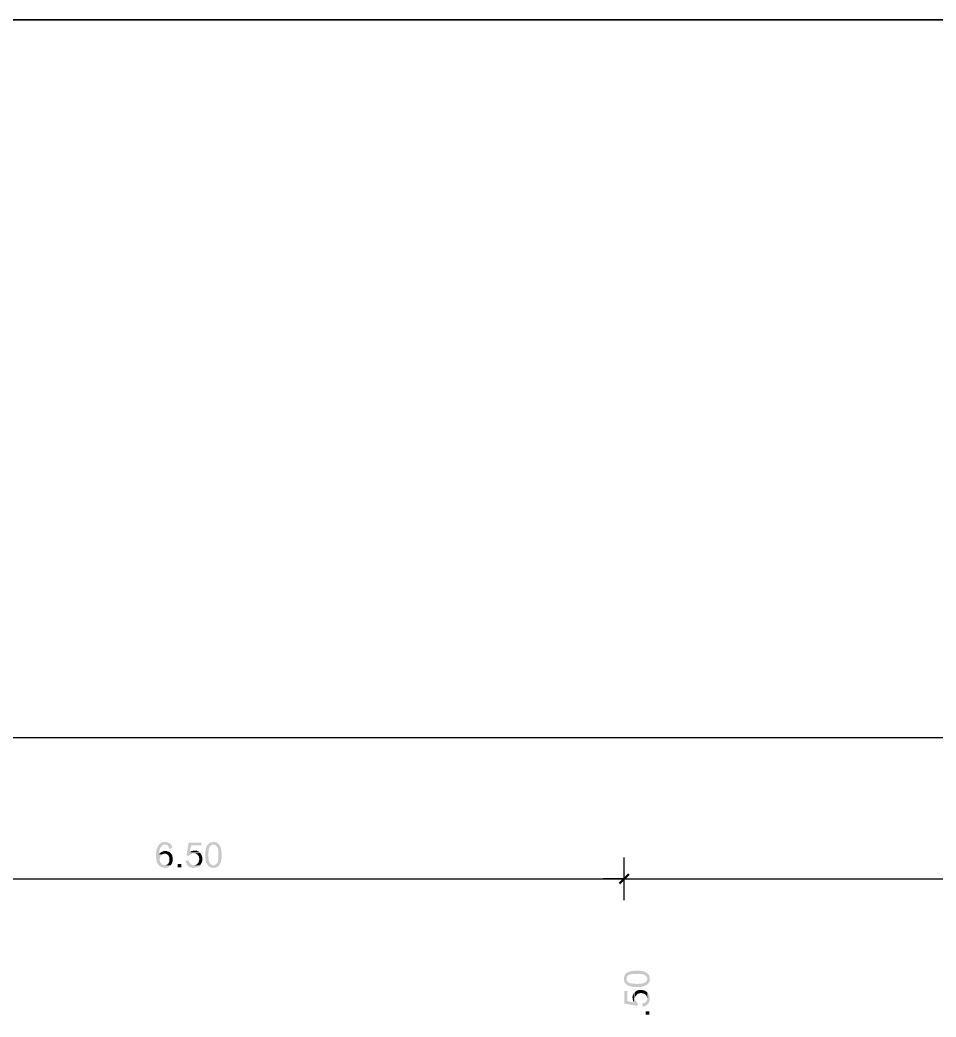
# Model space of a CAD drawing. Header units: millimetres. Extents: x 0.3 to 47.5, y 0.1 to 28.
# Drawn here: x 20.846 to 23.699, y 24.862 to 27.968 of the extents above; entities that cross this region are included whole.
import ezdxf

# ---------------------------------------------------------------- set-up
doc = ezdxf.new("R2010")
doc.units = ezdxf.units.MM
doc.layers.add('PDF _Geometria', color=7, linetype='Continuous')
doc.layers.add('PDF _Riempimenti solidi', color=7, linetype='Continuous')

msp = doc.modelspace()

# ---------------------------------------------------------------- hatches: boundary and pattern name
at = {"layer": 'PDF _Riempimenti solidi', "transparency": 33554559}
for points in [[(21.28, 25.3999), (21.2783, 25.3982), (21.2775, 25.3966), (21.2767, 25.3957), (21.2758, 25.3941), (21.275, 25.3924), (21.2742, 25.3907), (21.2733, 25.3882), (21.2725, 25.3866), (21.2717, 25.3849), (21.2717, 25.3824), (21.2708, 25.3807), (21.2708, 25.3757), (21.27, 25.3732), (21.27, 25.3566), (21.2708, 25.3541), (21.2708, 25.3516), (21.2717, 25.3491), (21.2717, 25.3474), (21.2725, 25.3449), (21.2733, 25.3432), (21.2742, 25.3416), (21.275, 25.3399), (21.2758, 25.3382), (21.2767, 25.3374), (21.2775, 25.3357), (21.2783, 25.3349), (21.28, 25.3332), (21.2817, 25.3324), (21.2833, 25.3307), (21.285, 25.3299), (21.2867, 25.3291), (21.2883, 25.3282), (21.2908, 25.3274), (21.2925, 25.3274), (21.295, 25.3266), (21.2975, 25.3266), (21.3, 25.3274), (21.3042, 25.3274), (21.3058, 25.3282), (21.3083, 25.3291), (21.31, 25.3299), (21.31, 25.3307), (21.3117, 25.3316), (21.3133, 25.3332), (21.315, 25.3349), (21.295, 25.3349), (21.2933, 25.3357), (21.2908, 25.3366), (21.2892, 25.3374), (21.2883, 25.3374), (21.2867, 25.3391), (21.2858, 25.3407), (21.2842, 25.3424), (21.2833, 25.3441), (21.2825, 25.3449), (21.2817, 25.3474), (21.2817, 25.3491), (21.2808, 25.3516), (21.2808, 25.3541), (21.2817, 25.3566), (21.2817, 25.3591), (21.2825, 25.3607), (21.2833, 25.3624), (21.2842, 25.3649), (21.2858, 25.3657), (21.2867, 25.3674), (21.2883, 25.3682), (21.2792, 25.3691), (21.28, 25.3699), (21.28, 25.3799), (21.2808, 25.3816), (21.2808, 25.3841), (21.2817, 25.3857), (21.2825, 25.3874), (21.2833, 25.3882), (21.2842, 25.3907), (21.285, 25.3924), (21.2867, 25.3941), (21.2883, 25.3957), (21.2892, 25.3966), (21.2917, 25.3982), (21.2933, 25.3991), (21.2975, 25.3991)], [(21.2983, 25.3791), (21.2942, 25.3791), (21.2925, 25.3782), (21.29, 25.3774), (21.2883, 25.3766), (21.2875, 25.3766), (21.2858, 25.3749), (21.2842, 25.3741), (21.2825, 25.3724), (21.2808, 25.3707), (21.2792, 25.3691), (21.2883, 25.3682), (21.2908, 25.3699), (21.2925, 25.3699), (21.2942, 25.3707), (21.2967, 25.3707), (21.315, 25.3724), (21.3142, 25.3732), (21.3125, 25.3749), (21.3108, 25.3757), (21.3092, 25.3766), (21.3067, 25.3774), (21.305, 25.3782), (21.3033, 25.3791), (21.3008, 25.3791)], [(21.2983, 25.4074), (21.295, 25.4074), (21.2925, 25.4066), (21.29, 25.4066), (21.2883, 25.4057), (21.285, 25.4041), (21.2833, 25.4024), (21.2817, 25.4016), (21.28, 25.3999), (21.2975, 25.3991), (21.3017, 25.3991), (21.3042, 25.3982), (21.3058, 25.3966), (21.3075, 25.3949), (21.3083, 25.3932), (21.3092, 25.3916), (21.31, 25.3891), (21.3108, 25.3866), (21.3208, 25.3874), (21.32, 25.3891), (21.32, 25.3916), (21.3192, 25.3932), (21.3183, 25.3957), (21.3175, 25.3974), (21.3167, 25.3991), (21.315, 25.4007), (21.3133, 25.4024), (21.3125, 25.4032), (21.3108, 25.4041), (21.3092, 25.4049), (21.3067, 25.4057), (21.305, 25.4066), (21.3025, 25.4066), (21.3008, 25.4074)], [(21.4108, 25.4057), (21.3717, 25.4057), (21.3642, 25.3657), (21.3725, 25.3641), (21.3742, 25.3657), (21.375, 25.3674), (21.3767, 25.3682), (21.3792, 25.3699), (21.3808, 25.3707), (21.3825, 25.3716), (21.3875, 25.3716), (21.4075, 25.3732), (21.4058, 25.3749), (21.375, 25.3757), (21.3792, 25.3966), (21.4108, 25.3966)], [(21.39, 25.3807), (21.3892, 25.3807), (21.3867, 25.3799), (21.385, 25.3799), (21.3825, 25.3791), (21.3808, 25.3791), (21.3792, 25.3782), (21.3767, 25.3766), (21.375, 25.3757), (21.4058, 25.3749), (21.4042, 25.3757), (21.4025, 25.3774), (21.4, 25.3782), (21.3967, 25.3799), (21.3942, 25.3799), (21.3917, 25.3807)], [(21.4308, 25.3991), (21.43, 25.3974), (21.4283, 25.3957), (21.4275, 25.3941), (21.4267, 25.3916), (21.4258, 25.3899), (21.4258, 25.3891), (21.425, 25.3874), (21.425, 25.3857), (21.4242, 25.3832), (21.4242, 25.3816), (21.4233, 25.3791), (21.4233, 25.3699), (21.4225, 25.3674), (21.4225, 25.3657), (21.4233, 25.3632), (21.4233, 25.3549), (21.4242, 25.3532), (21.4242, 25.3507), (21.425, 25.3482), (21.425, 25.3466), (21.4258, 25.3449), (21.4267, 25.3424), (21.4275, 25.3407), (21.4283, 25.3391), (21.4292, 25.3374), (21.43, 25.3366), (21.4308, 25.3349), (21.4317, 25.3341), (21.4483, 25.3349), (21.4458, 25.3349), (21.4442, 25.3357), (21.4425, 25.3366), (21.4408, 25.3382), (21.4392, 25.3391), (21.4375, 25.3416), (21.4367, 25.3424), (21.4358, 25.3441), (21.435, 25.3457), (21.435, 25.3474), (21.4342, 25.3491), (21.4342, 25.3507), (21.4333, 25.3532), (21.4333, 25.3607), (21.4325, 25.3641), (21.4325, 25.3716), (21.4333, 25.3749), (21.4333, 25.3799), (21.4342, 25.3816), (21.4342, 25.3841), (21.435, 25.3857), (21.435, 25.3882), (21.4358, 25.3899), (21.4367, 25.3907), (21.4367, 25.3924), (21.4375, 25.3941), (21.4392, 25.3949), (21.4425, 25.3982), (21.4442, 25.3991), (21.4483, 25.3991)], [(21.4483, 25.4074), (21.4458, 25.4074), (21.4442, 25.4066), (21.4417, 25.4066), (21.44, 25.4057), (21.4375, 25.4049), (21.4358, 25.4041), (21.4342, 25.4024), (21.4325, 25.4007), (21.4308, 25.3991), (21.4517, 25.3991), (21.455, 25.3974), (21.4567, 25.3966), (21.46, 25.3932), (21.46, 25.3924), (21.4608, 25.3916), (21.4617, 25.3899), (21.4617, 25.3882), (21.4625, 25.3866), (21.4625, 25.3849), (21.4633, 25.3832), (21.4633, 25.3807), (21.4642, 25.3782), (21.4642, 25.3549), (21.4633, 25.3532), (21.4633, 25.3507), (21.4625, 25.3491), (21.4625, 25.3466), (21.4617, 25.3449), (21.4608, 25.3441), (21.4608, 25.3424), (21.46, 25.3416), (21.4592, 25.3407), (21.4575, 25.3391), (21.4558, 25.3374), (21.4542, 25.3366), (21.4508, 25.3349), (21.4483, 25.3349), (21.4317, 25.3341), (21.4333, 25.3324), (21.4342, 25.3316), (21.4358, 25.3299), (21.4383, 25.3291), (21.4417, 25.3274), (21.4442, 25.3274), (21.4458, 25.3266), (21.4492, 25.3266), (21.4508, 25.3274), (21.4558, 25.3274), (21.4575, 25.3282), (21.4592, 25.3291), (21.4617, 25.3307), (21.4625, 25.3316), (21.4633, 25.3316), (21.465, 25.3332), (21.4658, 25.3349), (21.4675, 25.3366), (21.4683, 25.3382), (21.47, 25.3407), (21.4708, 25.3424), (21.4717, 25.3449), (21.4717, 25.3466), (21.4725, 25.3491), (21.4733, 25.3507), (21.4733, 25.3549), (21.4742, 25.3574), (21.4742, 25.3757), (21.4733, 25.3782), (21.4733, 25.3824), (21.4725, 25.3841), (21.4725, 25.3857), (21.4717, 25.3874), (21.4708, 25.3899), (21.4708, 25.3916), (21.4692, 25.3941), (21.4683, 25.3957), (21.4675, 25.3974), (21.4667, 25.3991), (21.465, 25.4007), (21.4633, 25.4024), (21.4617, 25.4041), (21.46, 25.4049), (21.4592, 25.4049), (21.4575, 25.4057), (21.455, 25.4066), (21.4533, 25.4066), (21.4508, 25.4074)], [(21.315, 25.3724), (21.2967, 25.3707), (21.3008, 25.3707), (21.3042, 25.3691), (21.3058, 25.3674), (21.3075, 25.3657), (21.3083, 25.3657), (21.3092, 25.3641), (21.31, 25.3624), (21.3108, 25.3599), (21.3117, 25.3582), (21.3117, 25.3466), (21.3108, 25.3449), (21.31, 25.3432), (21.3092, 25.3416), (21.3075, 25.3399), (21.3067, 25.3391), (21.305, 25.3374), (21.3033, 25.3366), (21.3017, 25.3357), (21.2992, 25.3349), (21.2975, 25.3349), (21.315, 25.3349), (21.3167, 25.3366), (21.3175, 25.3382), (21.3192, 25.3399), (21.3192, 25.3407), (21.32, 25.3432), (21.3208, 25.3449), (21.3217, 25.3474), (21.3217, 25.3591), (21.3208, 25.3616), (21.3208, 25.3632), (21.32, 25.3657), (21.3192, 25.3674), (21.3175, 25.3691), (21.3167, 25.3707)], [(21.3725, 25.3499), (21.3617, 25.3491), (21.3625, 25.3474), (21.3625, 25.3457), (21.3633, 25.3432), (21.3642, 25.3416), (21.365, 25.3391), (21.3658, 25.3374), (21.3667, 25.3357), (21.3683, 25.3341), (21.37, 25.3332), (21.3708, 25.3316), (21.3742, 25.3299), (21.3767, 25.3291), (21.3783, 25.3282), (21.3808, 25.3274), (21.3825, 25.3274), (21.385, 25.3266), (21.3875, 25.3266), (21.39, 25.3274), (21.3942, 25.3274), (21.3967, 25.3282), (21.3983, 25.3291), (21.4, 25.3299), (21.4017, 25.3307), (21.4033, 25.3316), (21.405, 25.3332), (21.4067, 25.3349), (21.385, 25.3349), (21.3833, 25.3357), (21.3808, 25.3366), (21.3792, 25.3374), (21.3775, 25.3382), (21.3767, 25.3399), (21.375, 25.3416), (21.3742, 25.3432), (21.3733, 25.3449), (21.3725, 25.3474)], [(21.4075, 25.3732), (21.3875, 25.3716), (21.3925, 25.3716), (21.3942, 25.3707), (21.3958, 25.3699), (21.3975, 25.3682), (21.3992, 25.3674), (21.4, 25.3666), (21.4017, 25.3649), (21.4025, 25.3624), (21.4033, 25.3607), (21.4033, 25.3591), (21.4042, 25.3566), (21.4042, 25.3516), (21.4033, 25.3491), (21.4033, 25.3474), (21.4025, 25.3449), (21.4017, 25.3432), (21.4008, 25.3416), (21.3992, 25.3399), (21.3975, 25.3382), (21.3958, 25.3374), (21.3933, 25.3357), (21.3917, 25.3357), (21.3892, 25.3349), (21.3875, 25.3349), (21.4067, 25.3349), (21.4083, 25.3366), (21.4092, 25.3382), (21.4108, 25.3407), (21.4125, 25.3441), (21.4133, 25.3466), (21.4133, 25.3482), (21.4142, 25.3507), (21.4142, 25.3607), (21.4133, 25.3624), (21.4125, 25.3649), (21.41, 25.3699), (21.4083, 25.3716)], [(22.7267, 24.9807), (22.7267, 24.9782), (22.7275, 24.9766), (22.7275, 24.9741), (22.7283, 24.9724), (22.7292, 24.9699), (22.73, 24.9682), (22.7317, 24.9666), (22.735, 24.9632), (22.735, 24.9841), (22.7358, 24.9857), (22.7367, 24.9874), (22.7375, 24.9891), (22.7408, 24.9924), (22.7417, 24.9924), (22.7425, 24.9932), (22.7442, 24.9941), (22.7458, 24.9941), (22.7475, 24.9949), (22.7492, 24.9949), (22.7508, 24.9957), (22.7533, 24.9957), (22.7558, 24.9966), (22.7792, 24.9966), (22.7808, 24.9957), (22.7833, 24.9957), (22.785, 24.9949), (22.7875, 24.9949), (22.7892, 24.9941), (22.79, 24.9932), (22.7917, 24.9932), (22.7925, 24.9924), (22.7933, 24.9916), (22.795, 24.9899), (22.7967, 24.9882), (22.7975, 24.9866), (22.7983, 24.9849), (22.7992, 24.9832), (22.7992, 24.9807), (22.8, 24.9641), (22.8017, 24.9657), (22.8042, 24.9682), (22.805, 24.9707), (22.8067, 24.9741), (22.8067, 24.9766), (22.8075, 24.9782), (22.8075, 24.9816), (22.8067, 24.9832), (22.8067, 24.9882), (22.805, 24.9916), (22.8033, 24.9941), (22.8025, 24.9949), (22.8025, 24.9957), (22.8008, 24.9974), (22.7992, 24.9982), (22.7975, 24.9999), (22.7958, 25.0007), (22.7933, 25.0024), (22.7917, 25.0032), (22.7892, 25.0041), (22.7875, 25.0041), (22.785, 25.0049), (22.7833, 25.0057), (22.7792, 25.0057), (22.7767, 25.0066), (22.7583, 25.0066), (22.7558, 25.0057), (22.7517, 25.0057), (22.75, 25.0049), (22.7483, 25.0049), (22.7467, 25.0041), (22.7442, 25.0032), (22.7425, 25.0032), (22.74, 25.0016), (22.735, 24.9991), (22.7333, 24.9974), (22.7317, 24.9957), (22.73, 24.9941), (22.7292, 24.9924), (22.7292, 24.9916), (22.7283, 24.9899), (22.7275, 24.9874), (22.7275, 24.9857), (22.7267, 24.9832)], [(22.735, 24.9632), (22.7367, 24.9624), (22.7383, 24.9607), (22.74, 24.9599), (22.7425, 24.9591), (22.7442, 24.9582), (22.745, 24.9582), (22.7467, 24.9574), (22.7483, 24.9574), (22.7508, 24.9566), (22.7525, 24.9566), (22.755, 24.9557), (22.7642, 24.9557), (22.7667, 24.9549), (22.7683, 24.9549), (22.7708, 24.9557), (22.7792, 24.9557), (22.7808, 24.9566), (22.7833, 24.9566), (22.7858, 24.9574), (22.7875, 24.9574), (22.7892, 24.9582), (22.7917, 24.9591), (22.7933, 24.9599), (22.795, 24.9607), (22.7967, 24.9616), (22.7975, 24.9624), (22.7992, 24.9632), (22.8, 24.9641), (22.7992, 24.9807), (22.7992, 24.9782), (22.7983, 24.9766), (22.7975, 24.9749), (22.7958, 24.9732), (22.795, 24.9716), (22.7925, 24.9699), (22.7917, 24.9691), (22.79, 24.9682), (22.7883, 24.9674), (22.7867, 24.9674), (22.785, 24.9666), (22.7833, 24.9666), (22.7808, 24.9657), (22.7733, 24.9657), (22.77, 24.9649), (22.765, 24.9649), (22.7625, 24.9657), (22.7542, 24.9657), (22.7525, 24.9666), (22.75, 24.9666), (22.7483, 24.9674), (22.7458, 24.9674), (22.7442, 24.9682), (22.7433, 24.9691), (22.7417, 24.9691), (22.74, 24.9699), (22.7392, 24.9716), (22.7375, 24.9732), (22.7358, 24.9749), (22.735, 24.9766), (22.735, 24.9807)], [(22.7283, 24.9432), (22.7283, 24.9041), (22.7683, 24.8966), (22.77, 24.9049), (22.7683, 24.9066), (22.7667, 24.9074), (22.7658, 24.9091), (22.7642, 24.9116), (22.7633, 24.9132), (22.7625, 24.9149), (22.7625, 24.9199), (22.7608, 24.9399), (22.7592, 24.9382), (22.7583, 24.9074), (22.7375, 24.9116), (22.7375, 24.9432)], [(22.7608, 24.9399), (22.7625, 24.9199), (22.7625, 24.9249), (22.7633, 24.9266), (22.7642, 24.9282), (22.7658, 24.9299), (22.7667, 24.9316), (22.7675, 24.9324), (22.7692, 24.9341), (22.7717, 24.9349), (22.7733, 24.9357), (22.775, 24.9357), (22.7775, 24.9366), (22.7825, 24.9366), (22.785, 24.9357), (22.7867, 24.9357), (22.7892, 24.9349), (22.7908, 24.9341), (22.7925, 24.9332), (22.7942, 24.9316), (22.7958, 24.9299), (22.7967, 24.9282), (22.7983, 24.9257), (22.7983, 24.9241), (22.7992, 24.9216), (22.7992, 24.9199), (22.7992, 24.9391), (22.7975, 24.9407), (22.7958, 24.9416), (22.7933, 24.9432), (22.7917, 24.9441), (22.79, 24.9449), (22.7875, 24.9457), (22.7858, 24.9457), (22.7833, 24.9466), (22.7733, 24.9466), (22.7717, 24.9457), (22.7692, 24.9449), (22.7675, 24.9441), (22.7642, 24.9424), (22.7625, 24.9407)], [(22.7533, 24.9224), (22.7533, 24.9216), (22.7542, 24.9191), (22.7542, 24.9174), (22.755, 24.9149), (22.755, 24.9132), (22.7558, 24.9116), (22.7575, 24.9091), (22.7583, 24.9074), (22.7592, 24.9382), (22.7583, 24.9366), (22.7567, 24.9349), (22.7558, 24.9324), (22.755, 24.9307), (22.7542, 24.9291), (22.7542, 24.9266), (22.7533, 24.9241)], [(22.7842, 24.9049), (22.785, 24.8941), (22.7867, 24.8949), (22.7883, 24.8949), (22.7908, 24.8957), (22.7925, 24.8966), (22.795, 24.8974), (22.7983, 24.8991), (22.8, 24.9007), (22.8008, 24.9024), (22.8025, 24.9032), (22.8033, 24.9049), (22.8042, 24.9066), (22.805, 24.9091), (22.8058, 24.9107), (22.8067, 24.9132), (22.8067, 24.9149), (22.8075, 24.9174), (22.8075, 24.9199), (22.8067, 24.9224), (22.8067, 24.9266), (22.8058, 24.9291), (22.805, 24.9307), (22.8042, 24.9324), (22.8033, 24.9341), (22.8017, 24.9357), (22.8008, 24.9374), (22.7992, 24.9391), (22.7992, 24.9174), (22.7983, 24.9157), (22.7975, 24.9132), (22.7967, 24.9116), (22.7958, 24.9099), (22.7942, 24.9091), (22.7925, 24.9074), (22.7908, 24.9066), (22.7892, 24.9057), (22.7867, 24.9049)]]:
    msp.add_hatch(color=256, dxfattribs=at).paths.add_polyline_path(points)

# ---------------------------------------------------------------- linework, layer by layer
at = {"layer": 'PDF _Geometria', "lineweight": 25}
for points in [[(0.2517, 27.9682), (0.2517, 14.4324), (47.4858, 14.4324), (47.4858, 27.9682)], [(0.2517, 27.9682), (47.4858, 27.9682), (47.485, 0.1366), (0.2517, 0.1157)]]:
    msp.add_lwpolyline(points, close=True, dxfattribs=at)
for points in [[(18.5275, 25.7332), (18.5933, 25.7332), (18.7258, 25.7332), (19.7233, 25.7332), (19.8558, 25.7332), (29.5667, 25.7332), (29.6983, 25.7332), (31.5858, 25.7332), (31.7183, 25.7332), (39.4092, 25.7332), (39.5417, 25.7332), (41.4283, 25.7332), (41.4283, 25.9582)], [(22.7275, 25.2266), (22.7275, 25.3591)], [(20.1683, 25.2924), (20.3008, 25.2924), (22.7275, 25.2924), (22.6617, 25.2924)], [(22.7275, 25.2924), (22.86, 25.2924), (27.4525, 25.2924), (27.3858, 25.2924)]]:
    msp.add_lwpolyline(points, dxfattribs=at)
at = {"layer": 'PDF _Geometria', "lineweight": 50}
msp.add_lwpolyline([(22.7133, 25.2782), (22.7417, 25.3066)], dxfattribs=at)
at = {"layer": 'PDF _Riempimenti solidi', "lineweight": 25, "transparency": 33554559}
for points in [[(21.3483, 25.3282), (21.3483, 25.3391), (21.3375, 25.3282), (21.3375, 25.3391)], [(22.8058, 24.8691), (22.8058, 24.8799), (22.795, 24.8691), (22.795, 24.8799)]]:
    msp.add_solid(points, dxfattribs=at)

doc.saveas('drawing.dxf')
